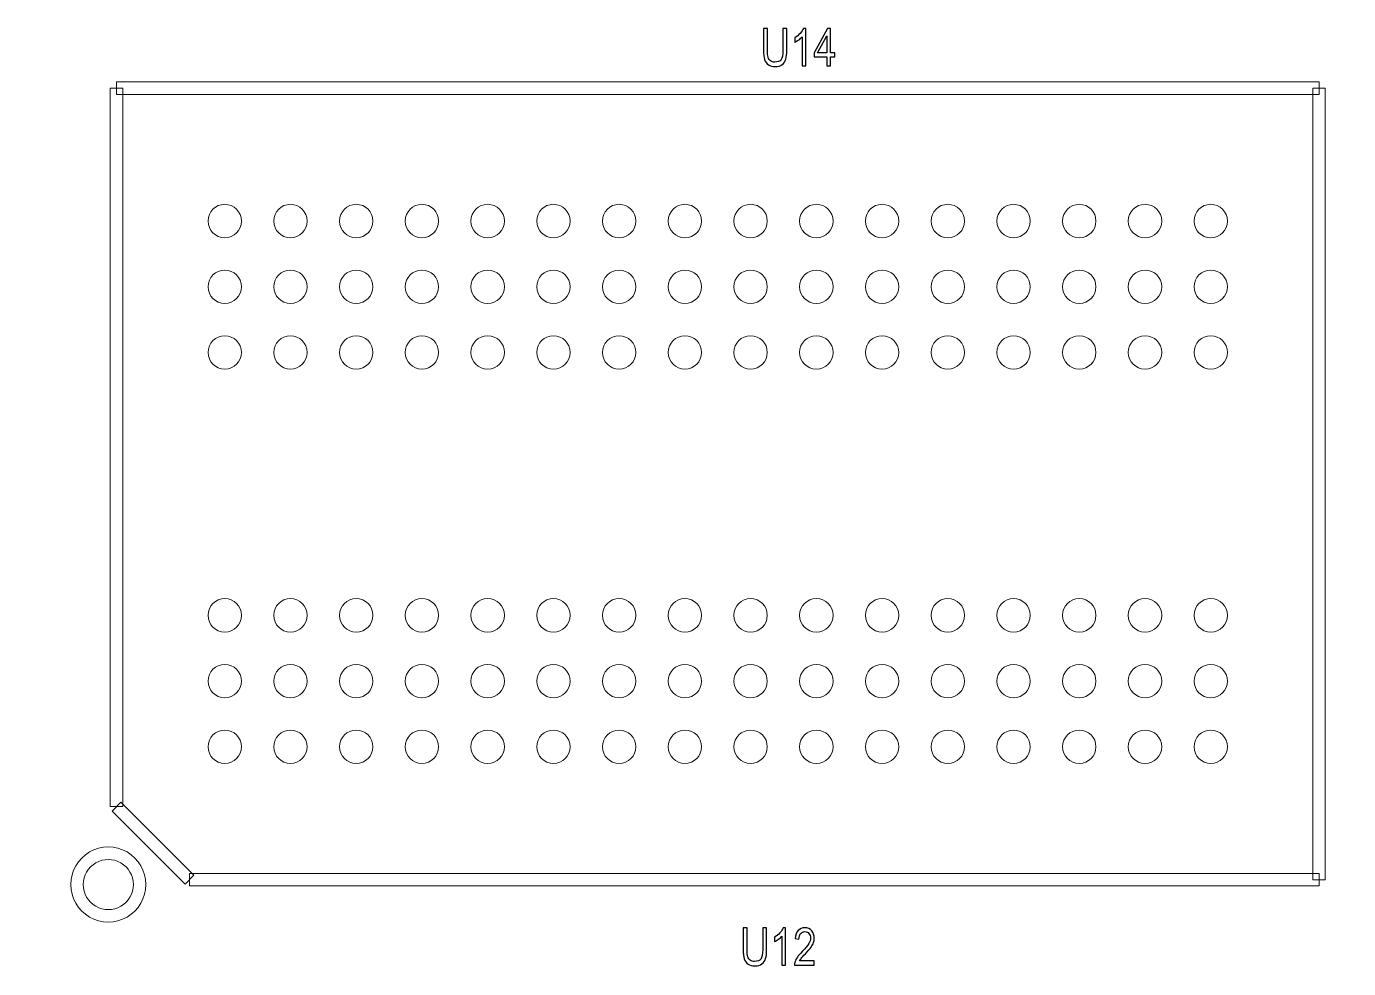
# Model space of a CAD drawing. Header units: millimetres. Extents: x -32 to 79, y -57 to 20.
# Drawn here: x 20.12 to 36.21, y -38.57 to -27.1 of the extents above; entities that cross this region are included whole.
import ezdxf

# ---------------------------------------------------------------- set-up
doc = ezdxf.new("R2010")
doc.units = ezdxf.units.MM
doc.header["$MEASUREMENT"] = 0
for name, color, linetype in [('BG_OUTLINE', 7, 'Continuous'), ('PG_SILKSCREEN_TOP', 7, 'Continuous'), ('PIN_TOP', 7, 'Continuous'), ('RD_SILKSCREEN_TOP', 7, 'Continuous')]:
    doc.layers.add(name, color=color, linetype=linetype)

msp = doc.modelspace()

# ---------------------------------------------------------------- linework, layer by layer
at = {"layer": 'BG_OUTLINE', "lineweight": 9}
msp.add_open_spline([(-31.5602, -57.3483), (-31.5602, -57.3483), (-31.5602, 2.6515), (-31.5602, 2.6515), (-31.5602, 2.6515), (-31.5602, 2.6515), (48.4395, 2.6515), (48.4395, 2.6515), (48.4395, 2.6515), (48.4395, 2.6515), (48.4395, -57.3483), (48.4395, -57.3483), (48.4395, -57.3483), (48.4395, -57.3483), (-31.5602, -57.3483), (-31.5602, -57.3483)], degree=3, knots=[0, 0, 0, 0, 0.25, 0.25, 0.25, 0.25, 0.5, 0.5, 0.5, 0.5, 0.75, 0.75, 0.75, 0.75, 1, 1, 1, 1], dxfattribs=at)
at = {"layer": 'PG_SILKSCREEN_TOP', "lineweight": 9}
for points, knots in [([(21.2161, -27.9255), (21.2161, -27.9255), (21.2161, -27.7731), (21.2161, -27.7731), (21.2161, -27.7731), (21.2161, -27.7731), (35.851, -27.7731), (35.851, -27.7731), (35.851, -27.7731), (35.851, -27.7731), (35.851, -27.9255), (35.851, -27.9255), (35.851, -27.9255), (35.851, -27.9255), (21.2161, -27.9255), (21.2161, -27.9255)], [0, 0, 0, 0, 0.25, 0.25, 0.25, 0.25, 0.5, 0.5, 0.5, 0.5, 0.75, 0.75, 0.75, 0.75, 1, 1, 1, 1]), ([(21.2923, -36.5955), (21.2923, -36.5955), (21.1399, -36.5955), (21.1399, -36.5955), (21.1399, -36.5955), (21.1399, -36.5955), (21.1399, -27.8493), (21.1399, -27.8493), (21.1399, -27.8493), (21.1399, -27.8493), (21.2923, -27.8493), (21.2923, -27.8493), (21.2923, -27.8493), (21.2923, -27.8493), (21.2923, -36.5955), (21.2923, -36.5955)], [0, 0, 0, 0, 0.25, 0.25, 0.25, 0.25, 0.5, 0.5, 0.5, 0.5, 0.75, 0.75, 0.75, 0.75, 1, 1, 1, 1]), ([(35.7748, -27.8493), (35.7748, -27.8493), (35.9272, -27.8493), (35.9272, -27.8493), (35.9272, -27.8493), (35.9272, -27.8493), (35.9272, -37.4845), (35.9272, -37.4845), (35.9272, -37.4845), (35.9272, -37.4845), (35.7748, -37.4845), (35.7748, -37.4845), (35.7748, -37.4845), (35.7748, -37.4845), (35.7748, -27.8493), (35.7748, -27.8493)], [0, 0, 0, 0, 0.25, 0.25, 0.25, 0.25, 0.5, 0.5, 0.5, 0.5, 0.75, 0.75, 0.75, 0.75, 1, 1, 1, 1]), ([(22.1589, -37.4306), (22.1589, -37.4306), (22.0512, -37.5384), (22.0512, -37.5384), (22.0512, -37.5384), (22.0512, -37.5384), (21.1622, -36.6494), (21.1622, -36.6494), (21.1622, -36.6494), (21.1622, -36.6494), (21.2699, -36.5416), (21.2699, -36.5416), (21.2699, -36.5416), (21.2699, -36.5416), (22.1589, -37.4306), (22.1589, -37.4306)], [0, 0, 0, 0, 0.25, 0.25, 0.25, 0.25, 0.5, 0.5, 0.5, 0.5, 0.75, 0.75, 0.75, 0.75, 1, 1, 1, 1]), ([(20.6595, -37.5437), (20.6595, -37.3803), (20.7467, -37.2294), (20.8881, -37.1477), (20.8881, -37.1477), (21.0296, -37.0661), (21.2039, -37.0661), (21.3453, -37.1477), (21.3453, -37.1477), (21.4868, -37.2294), (21.5739, -37.3803), (21.5739, -37.5437)], [0, 0, 0, 0, 0.3333333, 0.3333333, 0.3333333, 0.3333333, 0.6666667, 0.6666667, 0.6666667, 0.6666667, 1, 1, 1, 1]), ([(21.4215, -37.5437), (21.4215, -37.4348), (21.3635, -37.3342), (21.2691, -37.2797), (21.2691, -37.2797), (21.1748, -37.2253), (21.0587, -37.2253), (20.9643, -37.2797), (20.9643, -37.2797), (20.87, -37.3342), (20.8119, -37.4348), (20.8119, -37.5437)], [0, 0, 0, 0, 0.3333333, 0.3333333, 0.3333333, 0.3333333, 0.6666667, 0.6666667, 0.6666667, 0.6666667, 1, 1, 1, 1]), ([(35.851, -37.4083), (35.851, -37.4083), (35.851, -37.5607), (35.851, -37.5607), (35.851, -37.5607), (35.851, -37.5607), (22.1051, -37.5607), (22.1051, -37.5607), (22.1051, -37.5607), (22.1051, -37.5607), (22.1051, -37.4083), (22.1051, -37.4083), (22.1051, -37.4083), (22.1051, -37.4083), (35.851, -37.4083), (35.851, -37.4083)], [0, 0, 0, 0, 0.25, 0.25, 0.25, 0.25, 0.5, 0.5, 0.5, 0.5, 0.75, 0.75, 0.75, 0.75, 1, 1, 1, 1]), ([(21.5739, -37.5437), (21.5739, -37.707), (21.4868, -37.858), (21.3453, -37.9396), (21.3453, -37.9396), (21.2039, -38.0213), (21.0296, -38.0213), (20.8881, -37.9396), (20.8881, -37.9396), (20.7467, -37.858), (20.6595, -37.707), (20.6595, -37.5437)], [0, 0, 0, 0, 0.3333333, 0.3333333, 0.3333333, 0.3333333, 0.6666667, 0.6666667, 0.6666667, 0.6666667, 1, 1, 1, 1]), ([(20.8119, -37.5437), (20.8119, -37.6526), (20.87, -37.7532), (20.9643, -37.8077), (20.9643, -37.8077), (21.0587, -37.8621), (21.1748, -37.8621), (21.2691, -37.8077), (21.2691, -37.8077), (21.3635, -37.7532), (21.4215, -37.6526), (21.4215, -37.5437)], [0, 0, 0, 0, 0.3333333, 0.3333333, 0.3333333, 0.3333333, 0.6666667, 0.6666667, 0.6666667, 0.6666667, 1, 1, 1, 1])]:
    msp.add_open_spline(points, degree=3, knots=knots, dxfattribs=at)
at = {"layer": 'PIN_TOP', "lineweight": 9}
for points in [[(22.7368, -29.467), (22.7368, -29.3548), (22.6458, -29.2638), (22.5336, -29.2638), (22.5336, -29.2638), (22.4213, -29.2638), (22.3304, -29.3548), (22.3304, -29.467), (22.3304, -29.467), (22.3304, -29.5792), (22.4213, -29.6702), (22.5336, -29.6702), (22.5336, -29.6702), (22.6458, -29.6702), (22.7368, -29.5792), (22.7368, -29.467)], [(23.5369, -29.467), (23.5369, -29.3548), (23.4459, -29.2638), (23.3337, -29.2638), (23.3337, -29.2638), (23.2214, -29.2638), (23.1305, -29.3548), (23.1305, -29.467), (23.1305, -29.467), (23.1305, -29.5792), (23.2214, -29.6702), (23.3337, -29.6702), (23.3337, -29.6702), (23.4459, -29.6702), (23.5369, -29.5792), (23.5369, -29.467)], [(24.3367, -29.467), (24.3367, -29.3548), (24.2457, -29.2638), (24.1335, -29.2638), (24.1335, -29.2638), (24.0213, -29.2638), (23.9303, -29.3548), (23.9303, -29.467), (23.9303, -29.467), (23.9303, -29.5792), (24.0213, -29.6702), (24.1335, -29.6702), (24.1335, -29.6702), (24.2457, -29.6702), (24.3367, -29.5792), (24.3367, -29.467)], [(25.1368, -29.467), (25.1368, -29.3548), (25.0458, -29.2638), (24.9336, -29.2638), (24.9336, -29.2638), (24.8214, -29.2638), (24.7304, -29.3548), (24.7304, -29.467), (24.7304, -29.467), (24.7304, -29.5792), (24.8214, -29.6702), (24.9336, -29.6702), (24.9336, -29.6702), (25.0458, -29.6702), (25.1368, -29.5792), (25.1368, -29.467)], [(25.9367, -29.467), (25.9367, -29.3548), (25.8457, -29.2638), (25.7335, -29.2638), (25.7335, -29.2638), (25.6212, -29.2638), (25.5303, -29.3548), (25.5303, -29.467), (25.5303, -29.467), (25.5303, -29.5792), (25.6212, -29.6702), (25.7335, -29.6702), (25.7335, -29.6702), (25.8457, -29.6702), (25.9367, -29.5792), (25.9367, -29.467)], [(26.7368, -29.467), (26.7368, -29.3548), (26.6458, -29.2638), (26.5336, -29.2638), (26.5336, -29.2638), (26.4213, -29.2638), (26.3304, -29.3548), (26.3304, -29.467), (26.3304, -29.467), (26.3304, -29.5792), (26.4213, -29.6702), (26.5336, -29.6702), (26.5336, -29.6702), (26.6458, -29.6702), (26.7368, -29.5792), (26.7368, -29.467)], [(27.5369, -29.467), (27.5369, -29.3548), (27.4459, -29.2638), (27.3337, -29.2638), (27.3337, -29.2638), (27.2214, -29.2638), (27.1305, -29.3548), (27.1305, -29.467), (27.1305, -29.467), (27.1305, -29.5792), (27.2214, -29.6702), (27.3337, -29.6702), (27.3337, -29.6702), (27.4459, -29.6702), (27.5369, -29.5792), (27.5369, -29.467)], [(28.3367, -29.467), (28.3367, -29.3548), (28.2457, -29.2638), (28.1335, -29.2638), (28.1335, -29.2638), (28.0213, -29.2638), (27.9303, -29.3548), (27.9303, -29.467), (27.9303, -29.467), (27.9303, -29.5792), (28.0213, -29.6702), (28.1335, -29.6702), (28.1335, -29.6702), (28.2457, -29.6702), (28.3367, -29.5792), (28.3367, -29.467)], [(29.1368, -29.467), (29.1368, -29.3548), (29.0458, -29.2638), (28.9336, -29.2638), (28.9336, -29.2638), (28.8214, -29.2638), (28.7304, -29.3548), (28.7304, -29.467), (28.7304, -29.467), (28.7304, -29.5792), (28.8214, -29.6702), (28.9336, -29.6702), (28.9336, -29.6702), (29.0458, -29.6702), (29.1368, -29.5792), (29.1368, -29.467)], [(29.9366, -29.467), (29.9366, -29.3548), (29.8457, -29.2638), (29.7334, -29.2638), (29.7334, -29.2638), (29.6212, -29.2638), (29.5302, -29.3548), (29.5302, -29.467), (29.5302, -29.467), (29.5302, -29.5792), (29.6212, -29.6702), (29.7334, -29.6702), (29.7334, -29.6702), (29.8457, -29.6702), (29.9366, -29.5792), (29.9366, -29.467)], [(30.7367, -29.467), (30.7367, -29.3548), (30.6458, -29.2638), (30.5335, -29.2638), (30.5335, -29.2638), (30.4213, -29.2638), (30.3303, -29.3548), (30.3303, -29.467), (30.3303, -29.467), (30.3303, -29.5792), (30.4213, -29.6702), (30.5335, -29.6702), (30.5335, -29.6702), (30.6458, -29.6702), (30.7367, -29.5792), (30.7367, -29.467)], [(31.5368, -29.467), (31.5368, -29.3548), (31.4459, -29.2638), (31.3336, -29.2638), (31.3336, -29.2638), (31.2214, -29.2638), (31.1304, -29.3548), (31.1304, -29.467), (31.1304, -29.467), (31.1304, -29.5792), (31.2214, -29.6702), (31.3336, -29.6702), (31.3336, -29.6702), (31.4459, -29.6702), (31.5368, -29.5792), (31.5368, -29.467)], [(32.3367, -29.467), (32.3367, -29.3548), (32.2457, -29.2638), (32.1335, -29.2638), (32.1335, -29.2638), (32.0213, -29.2638), (31.9303, -29.3548), (31.9303, -29.467), (31.9303, -29.467), (31.9303, -29.5792), (32.0213, -29.6702), (32.1335, -29.6702), (32.1335, -29.6702), (32.2457, -29.6702), (32.3367, -29.5792), (32.3367, -29.467)], [(33.1368, -29.467), (33.1368, -29.3548), (33.0458, -29.2638), (32.9336, -29.2638), (32.9336, -29.2638), (32.8214, -29.2638), (32.7304, -29.3548), (32.7304, -29.467), (32.7304, -29.467), (32.7304, -29.5792), (32.8214, -29.6702), (32.9336, -29.6702), (32.9336, -29.6702), (33.0458, -29.6702), (33.1368, -29.5792), (33.1368, -29.467)], [(33.9366, -29.467), (33.9366, -29.3548), (33.8457, -29.2638), (33.7334, -29.2638), (33.7334, -29.2638), (33.6212, -29.2638), (33.5302, -29.3548), (33.5302, -29.467), (33.5302, -29.467), (33.5302, -29.5792), (33.6212, -29.6702), (33.7334, -29.6702), (33.7334, -29.6702), (33.8457, -29.6702), (33.9366, -29.5792), (33.9366, -29.467)], [(34.7367, -29.467), (34.7367, -29.3548), (34.6458, -29.2638), (34.5335, -29.2638), (34.5335, -29.2638), (34.4213, -29.2638), (34.3303, -29.3548), (34.3303, -29.467), (34.3303, -29.467), (34.3303, -29.5792), (34.4213, -29.6702), (34.5335, -29.6702), (34.5335, -29.6702), (34.6458, -29.6702), (34.7367, -29.5792), (34.7367, -29.467)], [(22.7368, -30.2668), (22.7368, -30.1546), (22.6458, -30.0636), (22.5336, -30.0636), (22.5336, -30.0636), (22.4213, -30.0636), (22.3304, -30.1546), (22.3304, -30.2668), (22.3304, -30.2668), (22.3304, -30.3791), (22.4213, -30.47), (22.5336, -30.47), (22.5336, -30.47), (22.6458, -30.47), (22.7368, -30.3791), (22.7368, -30.2668)], [(23.5369, -30.2668), (23.5369, -30.1546), (23.4459, -30.0636), (23.3337, -30.0636), (23.3337, -30.0636), (23.2214, -30.0636), (23.1305, -30.1546), (23.1305, -30.2668), (23.1305, -30.2668), (23.1305, -30.3791), (23.2214, -30.47), (23.3337, -30.47), (23.3337, -30.47), (23.4459, -30.47), (23.5369, -30.3791), (23.5369, -30.2668)], [(24.3367, -30.2668), (24.3367, -30.1546), (24.2457, -30.0636), (24.1335, -30.0636), (24.1335, -30.0636), (24.0213, -30.0636), (23.9303, -30.1546), (23.9303, -30.2668), (23.9303, -30.2668), (23.9303, -30.3791), (24.0213, -30.47), (24.1335, -30.47), (24.1335, -30.47), (24.2457, -30.47), (24.3367, -30.3791), (24.3367, -30.2668)], [(25.1368, -30.2668), (25.1368, -30.1546), (25.0458, -30.0636), (24.9336, -30.0636), (24.9336, -30.0636), (24.8214, -30.0636), (24.7304, -30.1546), (24.7304, -30.2668), (24.7304, -30.2668), (24.7304, -30.3791), (24.8214, -30.47), (24.9336, -30.47), (24.9336, -30.47), (25.0458, -30.47), (25.1368, -30.3791), (25.1368, -30.2668)], [(25.9367, -30.2668), (25.9367, -30.1546), (25.8457, -30.0636), (25.7335, -30.0636), (25.7335, -30.0636), (25.6212, -30.0636), (25.5303, -30.1546), (25.5303, -30.2668), (25.5303, -30.2668), (25.5303, -30.3791), (25.6212, -30.47), (25.7335, -30.47), (25.7335, -30.47), (25.8457, -30.47), (25.9367, -30.3791), (25.9367, -30.2668)], [(26.7368, -30.2668), (26.7368, -30.1546), (26.6458, -30.0636), (26.5336, -30.0636), (26.5336, -30.0636), (26.4213, -30.0636), (26.3304, -30.1546), (26.3304, -30.2668), (26.3304, -30.2668), (26.3304, -30.3791), (26.4213, -30.47), (26.5336, -30.47), (26.5336, -30.47), (26.6458, -30.47), (26.7368, -30.3791), (26.7368, -30.2668)], [(27.5369, -30.2668), (27.5369, -30.1546), (27.4459, -30.0636), (27.3337, -30.0636), (27.3337, -30.0636), (27.2214, -30.0636), (27.1305, -30.1546), (27.1305, -30.2668), (27.1305, -30.2668), (27.1305, -30.3791), (27.2214, -30.47), (27.3337, -30.47), (27.3337, -30.47), (27.4459, -30.47), (27.5369, -30.3791), (27.5369, -30.2668)], [(28.3367, -30.2668), (28.3367, -30.1546), (28.2457, -30.0636), (28.1335, -30.0636), (28.1335, -30.0636), (28.0213, -30.0636), (27.9303, -30.1546), (27.9303, -30.2668), (27.9303, -30.2668), (27.9303, -30.3791), (28.0213, -30.47), (28.1335, -30.47), (28.1335, -30.47), (28.2457, -30.47), (28.3367, -30.3791), (28.3367, -30.2668)], [(29.1368, -30.2668), (29.1368, -30.1546), (29.0458, -30.0636), (28.9336, -30.0636), (28.9336, -30.0636), (28.8214, -30.0636), (28.7304, -30.1546), (28.7304, -30.2668), (28.7304, -30.2668), (28.7304, -30.3791), (28.8214, -30.47), (28.9336, -30.47), (28.9336, -30.47), (29.0458, -30.47), (29.1368, -30.3791), (29.1368, -30.2668)], [(29.9366, -30.2668), (29.9366, -30.1546), (29.8457, -30.0636), (29.7334, -30.0636), (29.7334, -30.0636), (29.6212, -30.0636), (29.5302, -30.1546), (29.5302, -30.2668), (29.5302, -30.2668), (29.5302, -30.3791), (29.6212, -30.47), (29.7334, -30.47), (29.7334, -30.47), (29.8457, -30.47), (29.9366, -30.3791), (29.9366, -30.2668)], [(30.7367, -30.2668), (30.7367, -30.1546), (30.6458, -30.0636), (30.5335, -30.0636), (30.5335, -30.0636), (30.4213, -30.0636), (30.3303, -30.1546), (30.3303, -30.2668), (30.3303, -30.2668), (30.3303, -30.3791), (30.4213, -30.47), (30.5335, -30.47), (30.5335, -30.47), (30.6458, -30.47), (30.7367, -30.3791), (30.7367, -30.2668)], [(31.5368, -30.2668), (31.5368, -30.1546), (31.4459, -30.0636), (31.3336, -30.0636), (31.3336, -30.0636), (31.2214, -30.0636), (31.1304, -30.1546), (31.1304, -30.2668), (31.1304, -30.2668), (31.1304, -30.3791), (31.2214, -30.47), (31.3336, -30.47), (31.3336, -30.47), (31.4459, -30.47), (31.5368, -30.3791), (31.5368, -30.2668)], [(32.3367, -30.2668), (32.3367, -30.1546), (32.2457, -30.0636), (32.1335, -30.0636), (32.1335, -30.0636), (32.0213, -30.0636), (31.9303, -30.1546), (31.9303, -30.2668), (31.9303, -30.2668), (31.9303, -30.3791), (32.0213, -30.47), (32.1335, -30.47), (32.1335, -30.47), (32.2457, -30.47), (32.3367, -30.3791), (32.3367, -30.2668)], [(33.1368, -30.2668), (33.1368, -30.1546), (33.0458, -30.0636), (32.9336, -30.0636), (32.9336, -30.0636), (32.8214, -30.0636), (32.7304, -30.1546), (32.7304, -30.2668), (32.7304, -30.2668), (32.7304, -30.3791), (32.8214, -30.47), (32.9336, -30.47), (32.9336, -30.47), (33.0458, -30.47), (33.1368, -30.3791), (33.1368, -30.2668)], [(33.9366, -30.2668), (33.9366, -30.1546), (33.8457, -30.0636), (33.7334, -30.0636), (33.7334, -30.0636), (33.6212, -30.0636), (33.5302, -30.1546), (33.5302, -30.2668), (33.5302, -30.2668), (33.5302, -30.3791), (33.6212, -30.47), (33.7334, -30.47), (33.7334, -30.47), (33.8457, -30.47), (33.9366, -30.3791), (33.9366, -30.2668)], [(34.7367, -30.2668), (34.7367, -30.1546), (34.6458, -30.0636), (34.5335, -30.0636), (34.5335, -30.0636), (34.4213, -30.0636), (34.3303, -30.1546), (34.3303, -30.2668), (34.3303, -30.2668), (34.3303, -30.3791), (34.4213, -30.47), (34.5335, -30.47), (34.5335, -30.47), (34.6458, -30.47), (34.7367, -30.3791), (34.7367, -30.2668)], [(22.7368, -31.0669), (22.7368, -30.9547), (22.6458, -30.8637), (22.5336, -30.8637), (22.5336, -30.8637), (22.4213, -30.8637), (22.3304, -30.9547), (22.3304, -31.0669), (22.3304, -31.0669), (22.3304, -31.1792), (22.4213, -31.2701), (22.5336, -31.2701), (22.5336, -31.2701), (22.6458, -31.2701), (22.7368, -31.1792), (22.7368, -31.0669)], [(23.5369, -31.0669), (23.5369, -30.9547), (23.4459, -30.8637), (23.3337, -30.8637), (23.3337, -30.8637), (23.2214, -30.8637), (23.1305, -30.9547), (23.1305, -31.0669), (23.1305, -31.0669), (23.1305, -31.1792), (23.2214, -31.2701), (23.3337, -31.2701), (23.3337, -31.2701), (23.4459, -31.2701), (23.5369, -31.1792), (23.5369, -31.0669)], [(24.3367, -31.0669), (24.3367, -30.9547), (24.2457, -30.8637), (24.1335, -30.8637), (24.1335, -30.8637), (24.0213, -30.8637), (23.9303, -30.9547), (23.9303, -31.0669), (23.9303, -31.0669), (23.9303, -31.1792), (24.0213, -31.2701), (24.1335, -31.2701), (24.1335, -31.2701), (24.2457, -31.2701), (24.3367, -31.1792), (24.3367, -31.0669)], [(25.1368, -31.0669), (25.1368, -30.9547), (25.0458, -30.8637), (24.9336, -30.8637), (24.9336, -30.8637), (24.8214, -30.8637), (24.7304, -30.9547), (24.7304, -31.0669), (24.7304, -31.0669), (24.7304, -31.1792), (24.8214, -31.2701), (24.9336, -31.2701), (24.9336, -31.2701), (25.0458, -31.2701), (25.1368, -31.1792), (25.1368, -31.0669)], [(25.9367, -31.0669), (25.9367, -30.9547), (25.8457, -30.8637), (25.7335, -30.8637), (25.7335, -30.8637), (25.6212, -30.8637), (25.5303, -30.9547), (25.5303, -31.0669), (25.5303, -31.0669), (25.5303, -31.1792), (25.6212, -31.2701), (25.7335, -31.2701), (25.7335, -31.2701), (25.8457, -31.2701), (25.9367, -31.1792), (25.9367, -31.0669)], [(26.7368, -31.0669), (26.7368, -30.9547), (26.6458, -30.8637), (26.5336, -30.8637), (26.5336, -30.8637), (26.4213, -30.8637), (26.3304, -30.9547), (26.3304, -31.0669), (26.3304, -31.0669), (26.3304, -31.1792), (26.4213, -31.2701), (26.5336, -31.2701), (26.5336, -31.2701), (26.6458, -31.2701), (26.7368, -31.1792), (26.7368, -31.0669)], [(27.5369, -31.0669), (27.5369, -30.9547), (27.4459, -30.8637), (27.3337, -30.8637), (27.3337, -30.8637), (27.2214, -30.8637), (27.1305, -30.9547), (27.1305, -31.0669), (27.1305, -31.0669), (27.1305, -31.1792), (27.2214, -31.2701), (27.3337, -31.2701), (27.3337, -31.2701), (27.4459, -31.2701), (27.5369, -31.1792), (27.5369, -31.0669)], [(28.3367, -31.0669), (28.3367, -30.9547), (28.2457, -30.8637), (28.1335, -30.8637), (28.1335, -30.8637), (28.0213, -30.8637), (27.9303, -30.9547), (27.9303, -31.0669), (27.9303, -31.0669), (27.9303, -31.1792), (28.0213, -31.2701), (28.1335, -31.2701), (28.1335, -31.2701), (28.2457, -31.2701), (28.3367, -31.1792), (28.3367, -31.0669)], [(29.1368, -31.0669), (29.1368, -30.9547), (29.0458, -30.8637), (28.9336, -30.8637), (28.9336, -30.8637), (28.8214, -30.8637), (28.7304, -30.9547), (28.7304, -31.0669), (28.7304, -31.0669), (28.7304, -31.1792), (28.8214, -31.2701), (28.9336, -31.2701), (28.9336, -31.2701), (29.0458, -31.2701), (29.1368, -31.1792), (29.1368, -31.0669)], [(29.9366, -31.0669), (29.9366, -30.9547), (29.8457, -30.8637), (29.7334, -30.8637), (29.7334, -30.8637), (29.6212, -30.8637), (29.5302, -30.9547), (29.5302, -31.0669), (29.5302, -31.0669), (29.5302, -31.1792), (29.6212, -31.2701), (29.7334, -31.2701), (29.7334, -31.2701), (29.8457, -31.2701), (29.9366, -31.1792), (29.9366, -31.0669)], [(30.7367, -31.0669), (30.7367, -30.9547), (30.6458, -30.8637), (30.5335, -30.8637), (30.5335, -30.8637), (30.4213, -30.8637), (30.3303, -30.9547), (30.3303, -31.0669), (30.3303, -31.0669), (30.3303, -31.1792), (30.4213, -31.2701), (30.5335, -31.2701), (30.5335, -31.2701), (30.6458, -31.2701), (30.7367, -31.1792), (30.7367, -31.0669)], [(31.5368, -31.0669), (31.5368, -30.9547), (31.4459, -30.8637), (31.3336, -30.8637), (31.3336, -30.8637), (31.2214, -30.8637), (31.1304, -30.9547), (31.1304, -31.0669), (31.1304, -31.0669), (31.1304, -31.1792), (31.2214, -31.2701), (31.3336, -31.2701), (31.3336, -31.2701), (31.4459, -31.2701), (31.5368, -31.1792), (31.5368, -31.0669)], [(32.3367, -31.0669), (32.3367, -30.9547), (32.2457, -30.8637), (32.1335, -30.8637), (32.1335, -30.8637), (32.0213, -30.8637), (31.9303, -30.9547), (31.9303, -31.0669), (31.9303, -31.0669), (31.9303, -31.1792), (32.0213, -31.2701), (32.1335, -31.2701), (32.1335, -31.2701), (32.2457, -31.2701), (32.3367, -31.1792), (32.3367, -31.0669)], [(33.1368, -31.0669), (33.1368, -30.9547), (33.0458, -30.8637), (32.9336, -30.8637), (32.9336, -30.8637), (32.8214, -30.8637), (32.7304, -30.9547), (32.7304, -31.0669), (32.7304, -31.0669), (32.7304, -31.1792), (32.8214, -31.2701), (32.9336, -31.2701), (32.9336, -31.2701), (33.0458, -31.2701), (33.1368, -31.1792), (33.1368, -31.0669)], [(33.9366, -31.0669), (33.9366, -30.9547), (33.8457, -30.8637), (33.7334, -30.8637), (33.7334, -30.8637), (33.6212, -30.8637), (33.5302, -30.9547), (33.5302, -31.0669), (33.5302, -31.0669), (33.5302, -31.1792), (33.6212, -31.2701), (33.7334, -31.2701), (33.7334, -31.2701), (33.8457, -31.2701), (33.9366, -31.1792), (33.9366, -31.0669)], [(34.7367, -31.0669), (34.7367, -30.9547), (34.6458, -30.8637), (34.5335, -30.8637), (34.5335, -30.8637), (34.4213, -30.8637), (34.3303, -30.9547), (34.3303, -31.0669), (34.3303, -31.0669), (34.3303, -31.1792), (34.4213, -31.2701), (34.5335, -31.2701), (34.5335, -31.2701), (34.6458, -31.2701), (34.7367, -31.1792), (34.7367, -31.0669)], [(22.7368, -34.2668), (22.7368, -34.1546), (22.6458, -34.0636), (22.5336, -34.0636), (22.5336, -34.0636), (22.4213, -34.0636), (22.3304, -34.1546), (22.3304, -34.2668), (22.3304, -34.2668), (22.3304, -34.3791), (22.4213, -34.47), (22.5336, -34.47), (22.5336, -34.47), (22.6458, -34.47), (22.7368, -34.3791), (22.7368, -34.2668)], [(23.5369, -34.2668), (23.5369, -34.1546), (23.4459, -34.0636), (23.3337, -34.0636), (23.3337, -34.0636), (23.2214, -34.0636), (23.1305, -34.1546), (23.1305, -34.2668), (23.1305, -34.2668), (23.1305, -34.3791), (23.2214, -34.47), (23.3337, -34.47), (23.3337, -34.47), (23.4459, -34.47), (23.5369, -34.3791), (23.5369, -34.2668)], [(24.3367, -34.2668), (24.3367, -34.1546), (24.2457, -34.0636), (24.1335, -34.0636), (24.1335, -34.0636), (24.0213, -34.0636), (23.9303, -34.1546), (23.9303, -34.2668), (23.9303, -34.2668), (23.9303, -34.3791), (24.0213, -34.47), (24.1335, -34.47), (24.1335, -34.47), (24.2457, -34.47), (24.3367, -34.3791), (24.3367, -34.2668)], [(25.1368, -34.2668), (25.1368, -34.1546), (25.0458, -34.0636), (24.9336, -34.0636), (24.9336, -34.0636), (24.8214, -34.0636), (24.7304, -34.1546), (24.7304, -34.2668), (24.7304, -34.2668), (24.7304, -34.3791), (24.8214, -34.47), (24.9336, -34.47), (24.9336, -34.47), (25.0458, -34.47), (25.1368, -34.3791), (25.1368, -34.2668)], [(25.9367, -34.2668), (25.9367, -34.1546), (25.8457, -34.0636), (25.7335, -34.0636), (25.7335, -34.0636), (25.6212, -34.0636), (25.5303, -34.1546), (25.5303, -34.2668), (25.5303, -34.2668), (25.5303, -34.3791), (25.6212, -34.47), (25.7335, -34.47), (25.7335, -34.47), (25.8457, -34.47), (25.9367, -34.3791), (25.9367, -34.2668)], [(26.7368, -34.2668), (26.7368, -34.1546), (26.6458, -34.0636), (26.5336, -34.0636), (26.5336, -34.0636), (26.4213, -34.0636), (26.3304, -34.1546), (26.3304, -34.2668), (26.3304, -34.2668), (26.3304, -34.3791), (26.4213, -34.47), (26.5336, -34.47), (26.5336, -34.47), (26.6458, -34.47), (26.7368, -34.3791), (26.7368, -34.2668)], [(27.5369, -34.2668), (27.5369, -34.1546), (27.4459, -34.0636), (27.3337, -34.0636), (27.3337, -34.0636), (27.2214, -34.0636), (27.1305, -34.1546), (27.1305, -34.2668), (27.1305, -34.2668), (27.1305, -34.3791), (27.2214, -34.47), (27.3337, -34.47), (27.3337, -34.47), (27.4459, -34.47), (27.5369, -34.3791), (27.5369, -34.2668)], [(28.3367, -34.2668), (28.3367, -34.1546), (28.2457, -34.0636), (28.1335, -34.0636), (28.1335, -34.0636), (28.0213, -34.0636), (27.9303, -34.1546), (27.9303, -34.2668), (27.9303, -34.2668), (27.9303, -34.3791), (28.0213, -34.47), (28.1335, -34.47), (28.1335, -34.47), (28.2457, -34.47), (28.3367, -34.3791), (28.3367, -34.2668)], [(29.1368, -34.2668), (29.1368, -34.1546), (29.0458, -34.0636), (28.9336, -34.0636), (28.9336, -34.0636), (28.8214, -34.0636), (28.7304, -34.1546), (28.7304, -34.2668), (28.7304, -34.2668), (28.7304, -34.3791), (28.8214, -34.47), (28.9336, -34.47), (28.9336, -34.47), (29.0458, -34.47), (29.1368, -34.3791), (29.1368, -34.2668)], [(29.9366, -34.2668), (29.9366, -34.1546), (29.8457, -34.0636), (29.7334, -34.0636), (29.7334, -34.0636), (29.6212, -34.0636), (29.5302, -34.1546), (29.5302, -34.2668), (29.5302, -34.2668), (29.5302, -34.3791), (29.6212, -34.47), (29.7334, -34.47), (29.7334, -34.47), (29.8457, -34.47), (29.9366, -34.3791), (29.9366, -34.2668)], [(30.7367, -34.2668), (30.7367, -34.1546), (30.6458, -34.0636), (30.5335, -34.0636), (30.5335, -34.0636), (30.4213, -34.0636), (30.3303, -34.1546), (30.3303, -34.2668), (30.3303, -34.2668), (30.3303, -34.3791), (30.4213, -34.47), (30.5335, -34.47), (30.5335, -34.47), (30.6458, -34.47), (30.7367, -34.3791), (30.7367, -34.2668)], [(31.5368, -34.2668), (31.5368, -34.1546), (31.4459, -34.0636), (31.3336, -34.0636), (31.3336, -34.0636), (31.2214, -34.0636), (31.1304, -34.1546), (31.1304, -34.2668), (31.1304, -34.2668), (31.1304, -34.3791), (31.2214, -34.47), (31.3336, -34.47), (31.3336, -34.47), (31.4459, -34.47), (31.5368, -34.3791), (31.5368, -34.2668)], [(32.3367, -34.2668), (32.3367, -34.1546), (32.2457, -34.0636), (32.1335, -34.0636), (32.1335, -34.0636), (32.0213, -34.0636), (31.9303, -34.1546), (31.9303, -34.2668), (31.9303, -34.2668), (31.9303, -34.3791), (32.0213, -34.47), (32.1335, -34.47), (32.1335, -34.47), (32.2457, -34.47), (32.3367, -34.3791), (32.3367, -34.2668)], [(33.1368, -34.2668), (33.1368, -34.1546), (33.0458, -34.0636), (32.9336, -34.0636), (32.9336, -34.0636), (32.8214, -34.0636), (32.7304, -34.1546), (32.7304, -34.2668), (32.7304, -34.2668), (32.7304, -34.3791), (32.8214, -34.47), (32.9336, -34.47), (32.9336, -34.47), (33.0458, -34.47), (33.1368, -34.3791), (33.1368, -34.2668)], [(33.9366, -34.2668), (33.9366, -34.1546), (33.8457, -34.0636), (33.7334, -34.0636), (33.7334, -34.0636), (33.6212, -34.0636), (33.5302, -34.1546), (33.5302, -34.2668), (33.5302, -34.2668), (33.5302, -34.3791), (33.6212, -34.47), (33.7334, -34.47), (33.7334, -34.47), (33.8457, -34.47), (33.9366, -34.3791), (33.9366, -34.2668)], [(34.7367, -34.2668), (34.7367, -34.1546), (34.6458, -34.0636), (34.5335, -34.0636), (34.5335, -34.0636), (34.4213, -34.0636), (34.3303, -34.1546), (34.3303, -34.2668), (34.3303, -34.2668), (34.3303, -34.3791), (34.4213, -34.47), (34.5335, -34.47), (34.5335, -34.47), (34.6458, -34.47), (34.7367, -34.3791), (34.7367, -34.2668)], [(22.7368, -35.0669), (22.7368, -34.9547), (22.6458, -34.8637), (22.5336, -34.8637), (22.5336, -34.8637), (22.4213, -34.8637), (22.3304, -34.9547), (22.3304, -35.0669), (22.3304, -35.0669), (22.3304, -35.1792), (22.4213, -35.2701), (22.5336, -35.2701), (22.5336, -35.2701), (22.6458, -35.2701), (22.7368, -35.1792), (22.7368, -35.0669)], [(23.5369, -35.0669), (23.5369, -34.9547), (23.4459, -34.8637), (23.3337, -34.8637), (23.3337, -34.8637), (23.2214, -34.8637), (23.1305, -34.9547), (23.1305, -35.0669), (23.1305, -35.0669), (23.1305, -35.1792), (23.2214, -35.2701), (23.3337, -35.2701), (23.3337, -35.2701), (23.4459, -35.2701), (23.5369, -35.1792), (23.5369, -35.0669)], [(24.3367, -35.0669), (24.3367, -34.9547), (24.2457, -34.8637), (24.1335, -34.8637), (24.1335, -34.8637), (24.0213, -34.8637), (23.9303, -34.9547), (23.9303, -35.0669), (23.9303, -35.0669), (23.9303, -35.1792), (24.0213, -35.2701), (24.1335, -35.2701), (24.1335, -35.2701), (24.2457, -35.2701), (24.3367, -35.1792), (24.3367, -35.0669)], [(25.1368, -35.0669), (25.1368, -34.9547), (25.0458, -34.8637), (24.9336, -34.8637), (24.9336, -34.8637), (24.8214, -34.8637), (24.7304, -34.9547), (24.7304, -35.0669), (24.7304, -35.0669), (24.7304, -35.1792), (24.8214, -35.2701), (24.9336, -35.2701), (24.9336, -35.2701), (25.0458, -35.2701), (25.1368, -35.1792), (25.1368, -35.0669)], [(25.9367, -35.0669), (25.9367, -34.9547), (25.8457, -34.8637), (25.7335, -34.8637), (25.7335, -34.8637), (25.6212, -34.8637), (25.5303, -34.9547), (25.5303, -35.0669), (25.5303, -35.0669), (25.5303, -35.1792), (25.6212, -35.2701), (25.7335, -35.2701), (25.7335, -35.2701), (25.8457, -35.2701), (25.9367, -35.1792), (25.9367, -35.0669)], [(26.7368, -35.0669), (26.7368, -34.9547), (26.6458, -34.8637), (26.5336, -34.8637), (26.5336, -34.8637), (26.4213, -34.8637), (26.3304, -34.9547), (26.3304, -35.0669), (26.3304, -35.0669), (26.3304, -35.1792), (26.4213, -35.2701), (26.5336, -35.2701), (26.5336, -35.2701), (26.6458, -35.2701), (26.7368, -35.1792), (26.7368, -35.0669)], [(27.5369, -35.0669), (27.5369, -34.9547), (27.4459, -34.8637), (27.3337, -34.8637), (27.3337, -34.8637), (27.2214, -34.8637), (27.1305, -34.9547), (27.1305, -35.0669), (27.1305, -35.0669), (27.1305, -35.1792), (27.2214, -35.2701), (27.3337, -35.2701), (27.3337, -35.2701), (27.4459, -35.2701), (27.5369, -35.1792), (27.5369, -35.0669)], [(28.3367, -35.0669), (28.3367, -34.9547), (28.2457, -34.8637), (28.1335, -34.8637), (28.1335, -34.8637), (28.0213, -34.8637), (27.9303, -34.9547), (27.9303, -35.0669), (27.9303, -35.0669), (27.9303, -35.1792), (28.0213, -35.2701), (28.1335, -35.2701), (28.1335, -35.2701), (28.2457, -35.2701), (28.3367, -35.1792), (28.3367, -35.0669)], [(29.1368, -35.0669), (29.1368, -34.9547), (29.0458, -34.8637), (28.9336, -34.8637), (28.9336, -34.8637), (28.8214, -34.8637), (28.7304, -34.9547), (28.7304, -35.0669), (28.7304, -35.0669), (28.7304, -35.1792), (28.8214, -35.2701), (28.9336, -35.2701), (28.9336, -35.2701), (29.0458, -35.2701), (29.1368, -35.1792), (29.1368, -35.0669)], [(29.9366, -35.0669), (29.9366, -34.9547), (29.8457, -34.8637), (29.7334, -34.8637), (29.7334, -34.8637), (29.6212, -34.8637), (29.5302, -34.9547), (29.5302, -35.0669), (29.5302, -35.0669), (29.5302, -35.1792), (29.6212, -35.2701), (29.7334, -35.2701), (29.7334, -35.2701), (29.8457, -35.2701), (29.9366, -35.1792), (29.9366, -35.0669)], [(30.7367, -35.0669), (30.7367, -34.9547), (30.6458, -34.8637), (30.5335, -34.8637), (30.5335, -34.8637), (30.4213, -34.8637), (30.3303, -34.9547), (30.3303, -35.0669), (30.3303, -35.0669), (30.3303, -35.1792), (30.4213, -35.2701), (30.5335, -35.2701), (30.5335, -35.2701), (30.6458, -35.2701), (30.7367, -35.1792), (30.7367, -35.0669)], [(31.5368, -35.0669), (31.5368, -34.9547), (31.4459, -34.8637), (31.3336, -34.8637), (31.3336, -34.8637), (31.2214, -34.8637), (31.1304, -34.9547), (31.1304, -35.0669), (31.1304, -35.0669), (31.1304, -35.1792), (31.2214, -35.2701), (31.3336, -35.2701), (31.3336, -35.2701), (31.4459, -35.2701), (31.5368, -35.1792), (31.5368, -35.0669)], [(32.3367, -35.0669), (32.3367, -34.9547), (32.2457, -34.8637), (32.1335, -34.8637), (32.1335, -34.8637), (32.0213, -34.8637), (31.9303, -34.9547), (31.9303, -35.0669), (31.9303, -35.0669), (31.9303, -35.1792), (32.0213, -35.2701), (32.1335, -35.2701), (32.1335, -35.2701), (32.2457, -35.2701), (32.3367, -35.1792), (32.3367, -35.0669)], [(33.1368, -35.0669), (33.1368, -34.9547), (33.0458, -34.8637), (32.9336, -34.8637), (32.9336, -34.8637), (32.8214, -34.8637), (32.7304, -34.9547), (32.7304, -35.0669), (32.7304, -35.0669), (32.7304, -35.1792), (32.8214, -35.2701), (32.9336, -35.2701), (32.9336, -35.2701), (33.0458, -35.2701), (33.1368, -35.1792), (33.1368, -35.0669)], [(33.9366, -35.0669), (33.9366, -34.9547), (33.8457, -34.8637), (33.7334, -34.8637), (33.7334, -34.8637), (33.6212, -34.8637), (33.5302, -34.9547), (33.5302, -35.0669), (33.5302, -35.0669), (33.5302, -35.1792), (33.6212, -35.2701), (33.7334, -35.2701), (33.7334, -35.2701), (33.8457, -35.2701), (33.9366, -35.1792), (33.9366, -35.0669)], [(34.7367, -35.0669), (34.7367, -34.9547), (34.6458, -34.8637), (34.5335, -34.8637), (34.5335, -34.8637), (34.4213, -34.8637), (34.3303, -34.9547), (34.3303, -35.0669), (34.3303, -35.0669), (34.3303, -35.1792), (34.4213, -35.2701), (34.5335, -35.2701), (34.5335, -35.2701), (34.6458, -35.2701), (34.7367, -35.1792), (34.7367, -35.0669)], [(22.7368, -35.8668), (22.7368, -35.7546), (22.6458, -35.6636), (22.5336, -35.6636), (22.5336, -35.6636), (22.4213, -35.6636), (22.3304, -35.7546), (22.3304, -35.8668), (22.3304, -35.8668), (22.3304, -35.979), (22.4213, -36.07), (22.5336, -36.07), (22.5336, -36.07), (22.6458, -36.07), (22.7368, -35.979), (22.7368, -35.8668)], [(23.5369, -35.8668), (23.5369, -35.7546), (23.4459, -35.6636), (23.3337, -35.6636), (23.3337, -35.6636), (23.2214, -35.6636), (23.1305, -35.7546), (23.1305, -35.8668), (23.1305, -35.8668), (23.1305, -35.979), (23.2214, -36.07), (23.3337, -36.07), (23.3337, -36.07), (23.4459, -36.07), (23.5369, -35.979), (23.5369, -35.8668)], [(24.3367, -35.8668), (24.3367, -35.7546), (24.2457, -35.6636), (24.1335, -35.6636), (24.1335, -35.6636), (24.0213, -35.6636), (23.9303, -35.7546), (23.9303, -35.8668), (23.9303, -35.8668), (23.9303, -35.979), (24.0213, -36.07), (24.1335, -36.07), (24.1335, -36.07), (24.2457, -36.07), (24.3367, -35.979), (24.3367, -35.8668)], [(25.1368, -35.8668), (25.1368, -35.7546), (25.0458, -35.6636), (24.9336, -35.6636), (24.9336, -35.6636), (24.8214, -35.6636), (24.7304, -35.7546), (24.7304, -35.8668), (24.7304, -35.8668), (24.7304, -35.979), (24.8214, -36.07), (24.9336, -36.07), (24.9336, -36.07), (25.0458, -36.07), (25.1368, -35.979), (25.1368, -35.8668)], [(25.9367, -35.8668), (25.9367, -35.7546), (25.8457, -35.6636), (25.7335, -35.6636), (25.7335, -35.6636), (25.6212, -35.6636), (25.5303, -35.7546), (25.5303, -35.8668), (25.5303, -35.8668), (25.5303, -35.979), (25.6212, -36.07), (25.7335, -36.07), (25.7335, -36.07), (25.8457, -36.07), (25.9367, -35.979), (25.9367, -35.8668)], [(26.7368, -35.8668), (26.7368, -35.7546), (26.6458, -35.6636), (26.5336, -35.6636), (26.5336, -35.6636), (26.4213, -35.6636), (26.3304, -35.7546), (26.3304, -35.8668), (26.3304, -35.8668), (26.3304, -35.979), (26.4213, -36.07), (26.5336, -36.07), (26.5336, -36.07), (26.6458, -36.07), (26.7368, -35.979), (26.7368, -35.8668)], [(27.5369, -35.8668), (27.5369, -35.7546), (27.4459, -35.6636), (27.3337, -35.6636), (27.3337, -35.6636), (27.2214, -35.6636), (27.1305, -35.7546), (27.1305, -35.8668), (27.1305, -35.8668), (27.1305, -35.979), (27.2214, -36.07), (27.3337, -36.07), (27.3337, -36.07), (27.4459, -36.07), (27.5369, -35.979), (27.5369, -35.8668)], [(28.3367, -35.8668), (28.3367, -35.7546), (28.2457, -35.6636), (28.1335, -35.6636), (28.1335, -35.6636), (28.0213, -35.6636), (27.9303, -35.7546), (27.9303, -35.8668), (27.9303, -35.8668), (27.9303, -35.979), (28.0213, -36.07), (28.1335, -36.07), (28.1335, -36.07), (28.2457, -36.07), (28.3367, -35.979), (28.3367, -35.8668)], [(29.1368, -35.8668), (29.1368, -35.7546), (29.0458, -35.6636), (28.9336, -35.6636), (28.9336, -35.6636), (28.8214, -35.6636), (28.7304, -35.7546), (28.7304, -35.8668), (28.7304, -35.8668), (28.7304, -35.979), (28.8214, -36.07), (28.9336, -36.07), (28.9336, -36.07), (29.0458, -36.07), (29.1368, -35.979), (29.1368, -35.8668)], [(29.9366, -35.8668), (29.9366, -35.7546), (29.8457, -35.6636), (29.7334, -35.6636), (29.7334, -35.6636), (29.6212, -35.6636), (29.5302, -35.7546), (29.5302, -35.8668), (29.5302, -35.8668), (29.5302, -35.979), (29.6212, -36.07), (29.7334, -36.07), (29.7334, -36.07), (29.8457, -36.07), (29.9366, -35.979), (29.9366, -35.8668)], [(30.7367, -35.8668), (30.7367, -35.7546), (30.6458, -35.6636), (30.5335, -35.6636), (30.5335, -35.6636), (30.4213, -35.6636), (30.3303, -35.7546), (30.3303, -35.8668), (30.3303, -35.8668), (30.3303, -35.979), (30.4213, -36.07), (30.5335, -36.07), (30.5335, -36.07), (30.6458, -36.07), (30.7367, -35.979), (30.7367, -35.8668)], [(31.5368, -35.8668), (31.5368, -35.7546), (31.4459, -35.6636), (31.3336, -35.6636), (31.3336, -35.6636), (31.2214, -35.6636), (31.1304, -35.7546), (31.1304, -35.8668), (31.1304, -35.8668), (31.1304, -35.979), (31.2214, -36.07), (31.3336, -36.07), (31.3336, -36.07), (31.4459, -36.07), (31.5368, -35.979), (31.5368, -35.8668)], [(32.3367, -35.8668), (32.3367, -35.7546), (32.2457, -35.6636), (32.1335, -35.6636), (32.1335, -35.6636), (32.0213, -35.6636), (31.9303, -35.7546), (31.9303, -35.8668), (31.9303, -35.8668), (31.9303, -35.979), (32.0213, -36.07), (32.1335, -36.07), (32.1335, -36.07), (32.2457, -36.07), (32.3367, -35.979), (32.3367, -35.8668)], [(33.1368, -35.8668), (33.1368, -35.7546), (33.0458, -35.6636), (32.9336, -35.6636), (32.9336, -35.6636), (32.8214, -35.6636), (32.7304, -35.7546), (32.7304, -35.8668), (32.7304, -35.8668), (32.7304, -35.979), (32.8214, -36.07), (32.9336, -36.07), (32.9336, -36.07), (33.0458, -36.07), (33.1368, -35.979), (33.1368, -35.8668)], [(33.9366, -35.8668), (33.9366, -35.7546), (33.8457, -35.6636), (33.7334, -35.6636), (33.7334, -35.6636), (33.6212, -35.6636), (33.5302, -35.7546), (33.5302, -35.8668), (33.5302, -35.8668), (33.5302, -35.979), (33.6212, -36.07), (33.7334, -36.07), (33.7334, -36.07), (33.8457, -36.07), (33.9366, -35.979), (33.9366, -35.8668)], [(34.7367, -35.8668), (34.7367, -35.7546), (34.6458, -35.6636), (34.5335, -35.6636), (34.5335, -35.6636), (34.4213, -35.6636), (34.3303, -35.7546), (34.3303, -35.8668), (34.3303, -35.8668), (34.3303, -35.979), (34.4213, -36.07), (34.5335, -36.07), (34.5335, -36.07), (34.6458, -36.07), (34.7367, -35.979), (34.7367, -35.8668)]]:
    msp.add_open_spline(points, degree=3, knots=[0, 0, 0, 0, 0.25, 0.25, 0.25, 0.25, 0.5, 0.5, 0.5, 0.5, 0.75, 0.75, 0.75, 0.75, 1, 1, 1, 1], dxfattribs=at)
at = {"layer": 'RD_SILKSCREEN_TOP', "color": 8}
for points, knots in [([(29.327, -27.1244), (29.327, -27.1244), (29.3752, -27.1244), (29.3752, -27.1244), (29.3752, -27.1244), (29.3752, -27.1244), (29.3752, -27.3871), (29.3752, -27.3871), (29.3752, -27.3871), (29.3752, -27.4327), (29.371, -27.469), (29.3627, -27.4959), (29.3627, -27.4959), (29.3544, -27.5228), (29.3395, -27.5446), (29.3179, -27.5614), (29.3179, -27.5614), (29.2963, -27.5784), (29.2681, -27.5867), (29.233, -27.5867), (29.233, -27.5867), (29.199, -27.5867), (29.171, -27.5794), (29.1494, -27.5647), (29.1494, -27.5647), (29.1278, -27.5501), (29.1122, -27.5288), (29.103, -27.501), (29.103, -27.501), (29.0938, -27.4732), (29.0892, -27.4353), (29.0892, -27.3871), (29.0892, -27.3871), (29.0892, -27.3871), (29.0892, -27.1244), (29.0892, -27.1244), (29.0892, -27.1244), (29.0892, -27.1244), (29.1373, -27.1244), (29.1373, -27.1244), (29.1373, -27.1244), (29.1373, -27.1244), (29.1373, -27.3868), (29.1373, -27.3868), (29.1373, -27.3868), (29.1373, -27.4263), (29.1402, -27.4554), (29.1461, -27.474), (29.1461, -27.474), (29.1519, -27.4927), (29.1621, -27.5071), (29.1763, -27.5173), (29.1763, -27.5173), (29.1906, -27.5275), (29.2081, -27.5325), (29.2288, -27.5325), (29.2288, -27.5325), (29.2642, -27.5325), (29.2894, -27.5225), (29.3045, -27.5024), (29.3045, -27.5024), (29.3194, -27.4824), (29.327, -27.4439), (29.327, -27.3868), (29.327, -27.3868), (29.327, -27.3868), (29.327, -27.1244), (29.327, -27.1244)], [0, 0, 0, 0, 0.0588235, 0.0588235, 0.0588235, 0.0588235, 0.1176471, 0.1176471, 0.1176471, 0.1176471, 0.1764706, 0.1764706, 0.1764706, 0.1764706, 0.2352941, 0.2352941, 0.2352941, 0.2352941, 0.2941176, 0.2941176, 0.2941176, 0.2941176, 0.3529412, 0.3529412, 0.3529412, 0.3529412, 0.4117647, 0.4117647, 0.4117647, 0.4117647, 0.4705882, 0.4705882, 0.4705882, 0.4705882, 0.5294118, 0.5294118, 0.5294118, 0.5294118, 0.5882353, 0.5882353, 0.5882353, 0.5882353, 0.6470588, 0.6470588, 0.6470588, 0.6470588, 0.7058824, 0.7058824, 0.7058824, 0.7058824, 0.7647059, 0.7647059, 0.7647059, 0.7647059, 0.8235294, 0.8235294, 0.8235294, 0.8235294, 0.8823529, 0.8823529, 0.8823529, 0.8823529, 0.9411765, 0.9411765, 0.9411765, 0.9411765, 1, 1, 1, 1]), ([(29.6053, -27.579), (29.6053, -27.579), (29.5607, -27.579), (29.5607, -27.579), (29.5607, -27.579), (29.5607, -27.579), (29.5607, -27.2234), (29.5607, -27.2234), (29.5607, -27.2234), (29.5499, -27.2362), (29.5359, -27.249), (29.5185, -27.2618), (29.5185, -27.2618), (29.5009, -27.2746), (29.4853, -27.2843), (29.4714, -27.2906), (29.4714, -27.2906), (29.4714, -27.2906), (29.4714, -27.2367), (29.4714, -27.2367), (29.4714, -27.2367), (29.4963, -27.222), (29.5182, -27.2042), (29.5369, -27.1834), (29.5369, -27.1834), (29.5555, -27.1624), (29.5688, -27.1422), (29.5767, -27.1225), (29.5767, -27.1225), (29.5767, -27.1225), (29.6053, -27.1225), (29.6053, -27.1225), (29.6053, -27.1225), (29.6053, -27.1225), (29.6053, -27.579), (29.6053, -27.579)], [0, 0, 0, 0, 0.1111111, 0.1111111, 0.1111111, 0.1111111, 0.2222222, 0.2222222, 0.2222222, 0.2222222, 0.3333333, 0.3333333, 0.3333333, 0.3333333, 0.4444444, 0.4444444, 0.4444444, 0.4444444, 0.5555556, 0.5555556, 0.5555556, 0.5555556, 0.6666667, 0.6666667, 0.6666667, 0.6666667, 0.7777778, 0.7777778, 0.7777778, 0.7777778, 0.8888889, 0.8888889, 0.8888889, 0.8888889, 1, 1, 1, 1]), ([(29.8628, -27.579), (29.8628, -27.579), (29.8628, -27.4702), (29.8628, -27.4702), (29.8628, -27.4702), (29.8628, -27.4702), (29.705, -27.4702), (29.705, -27.4702), (29.705, -27.4702), (29.705, -27.4702), (29.705, -27.419), (29.705, -27.419), (29.705, -27.419), (29.705, -27.419), (29.871, -27.1244), (29.871, -27.1244), (29.871, -27.1244), (29.871, -27.1244), (29.9075, -27.1244), (29.9075, -27.1244), (29.9075, -27.1244), (29.9075, -27.1244), (29.9075, -27.419), (29.9075, -27.419), (29.9075, -27.419), (29.9075, -27.419), (29.9566, -27.419), (29.9566, -27.419), (29.9566, -27.419), (29.9566, -27.419), (29.9566, -27.4702), (29.9566, -27.4702), (29.9566, -27.4702), (29.9566, -27.4702), (29.9075, -27.4702), (29.9075, -27.4702), (29.9075, -27.4702), (29.9075, -27.4702), (29.9075, -27.579), (29.9075, -27.579), (29.9075, -27.579), (29.9075, -27.579), (29.8628, -27.579), (29.8628, -27.579)], [0, 0, 0, 0, 0.0909091, 0.0909091, 0.0909091, 0.0909091, 0.1818182, 0.1818182, 0.1818182, 0.1818182, 0.2727273, 0.2727273, 0.2727273, 0.2727273, 0.3636364, 0.3636364, 0.3636364, 0.3636364, 0.4545455, 0.4545455, 0.4545455, 0.4545455, 0.5454545, 0.5454545, 0.5454545, 0.5454545, 0.6363636, 0.6363636, 0.6363636, 0.6363636, 0.7272727, 0.7272727, 0.7272727, 0.7272727, 0.8181818, 0.8181818, 0.8181818, 0.8181818, 0.9090909, 0.9090909, 0.9090909, 0.9090909, 1, 1, 1, 1]), ([(29.8628, -27.419), (29.8628, -27.419), (29.8628, -27.2141), (29.8628, -27.2141), (29.8628, -27.2141), (29.8628, -27.2141), (29.749, -27.419), (29.749, -27.419), (29.749, -27.419), (29.749, -27.419), (29.8628, -27.419), (29.8628, -27.419)], [0, 0, 0, 0, 0.3333333, 0.3333333, 0.3333333, 0.3333333, 0.6666667, 0.6666667, 0.6666667, 0.6666667, 1, 1, 1, 1]), ([(29.0806, -38.0723), (29.0806, -38.0723), (29.1288, -38.0723), (29.1288, -38.0723), (29.1288, -38.0723), (29.1288, -38.0723), (29.1288, -38.335), (29.1288, -38.335), (29.1288, -38.335), (29.1288, -38.3806), (29.1246, -38.4169), (29.1163, -38.4438), (29.1163, -38.4438), (29.108, -38.4707), (29.0931, -38.4925), (29.0715, -38.5093), (29.0715, -38.5093), (29.0499, -38.5263), (29.0217, -38.5346), (28.9866, -38.5346), (28.9866, -38.5346), (28.9526, -38.5346), (28.9246, -38.5273), (28.903, -38.5126), (28.903, -38.5126), (28.8814, -38.498), (28.8658, -38.4767), (28.8566, -38.4489), (28.8566, -38.4489), (28.8474, -38.4211), (28.8428, -38.3832), (28.8428, -38.335), (28.8428, -38.335), (28.8428, -38.335), (28.8428, -38.0723), (28.8428, -38.0723), (28.8428, -38.0723), (28.8428, -38.0723), (28.8909, -38.0723), (28.8909, -38.0723), (28.8909, -38.0723), (28.8909, -38.0723), (28.8909, -38.3347), (28.8909, -38.3347), (28.8909, -38.3347), (28.8909, -38.3742), (28.8938, -38.4033), (28.8997, -38.4219), (28.8997, -38.4219), (28.9055, -38.4406), (28.9157, -38.455), (28.9299, -38.4652), (28.9299, -38.4652), (28.9442, -38.4754), (28.9617, -38.4804), (28.9824, -38.4804), (28.9824, -38.4804), (29.0178, -38.4804), (29.043, -38.4704), (29.0581, -38.4503), (29.0581, -38.4503), (29.073, -38.4303), (29.0806, -38.3918), (29.0806, -38.3347), (29.0806, -38.3347), (29.0806, -38.3347), (29.0806, -38.0723), (29.0806, -38.0723)], [0, 0, 0, 0, 0.0588235, 0.0588235, 0.0588235, 0.0588235, 0.1176471, 0.1176471, 0.1176471, 0.1176471, 0.1764706, 0.1764706, 0.1764706, 0.1764706, 0.2352941, 0.2352941, 0.2352941, 0.2352941, 0.2941176, 0.2941176, 0.2941176, 0.2941176, 0.3529412, 0.3529412, 0.3529412, 0.3529412, 0.4117647, 0.4117647, 0.4117647, 0.4117647, 0.4705882, 0.4705882, 0.4705882, 0.4705882, 0.5294118, 0.5294118, 0.5294118, 0.5294118, 0.5882353, 0.5882353, 0.5882353, 0.5882353, 0.6470588, 0.6470588, 0.6470588, 0.6470588, 0.7058824, 0.7058824, 0.7058824, 0.7058824, 0.7647059, 0.7647059, 0.7647059, 0.7647059, 0.8235294, 0.8235294, 0.8235294, 0.8235294, 0.8823529, 0.8823529, 0.8823529, 0.8823529, 0.9411765, 0.9411765, 0.9411765, 0.9411765, 1, 1, 1, 1]), ([(29.3589, -38.5269), (29.3589, -38.5269), (29.3143, -38.5269), (29.3143, -38.5269), (29.3143, -38.5269), (29.3143, -38.5269), (29.3143, -38.1713), (29.3143, -38.1713), (29.3143, -38.1713), (29.3035, -38.1841), (29.2895, -38.1969), (29.2721, -38.2097), (29.2721, -38.2097), (29.2545, -38.2225), (29.2389, -38.2322), (29.225, -38.2385), (29.225, -38.2385), (29.225, -38.2385), (29.225, -38.1846), (29.225, -38.1846), (29.225, -38.1846), (29.2499, -38.1699), (29.2718, -38.1521), (29.2905, -38.1313), (29.2905, -38.1313), (29.3091, -38.1103), (29.3224, -38.0901), (29.3303, -38.0704), (29.3303, -38.0704), (29.3303, -38.0704), (29.3589, -38.0704), (29.3589, -38.0704), (29.3589, -38.0704), (29.3589, -38.0704), (29.3589, -38.5269), (29.3589, -38.5269)], [0, 0, 0, 0, 0.1111111, 0.1111111, 0.1111111, 0.1111111, 0.2222222, 0.2222222, 0.2222222, 0.2222222, 0.3333333, 0.3333333, 0.3333333, 0.3333333, 0.4444444, 0.4444444, 0.4444444, 0.4444444, 0.5555556, 0.5555556, 0.5555556, 0.5555556, 0.6666667, 0.6666667, 0.6666667, 0.6666667, 0.7777778, 0.7777778, 0.7777778, 0.7777778, 0.8888889, 0.8888889, 0.8888889, 0.8888889, 1, 1, 1, 1]), ([(29.708, -38.4732), (29.708, -38.4732), (29.708, -38.5269), (29.708, -38.5269), (29.708, -38.5269), (29.708, -38.5269), (29.4676, -38.5269), (29.4676, -38.5269), (29.4676, -38.5269), (29.4672, -38.5135), (29.469, -38.5005), (29.4728, -38.4882), (29.4728, -38.4882), (29.4788, -38.4676), (29.4887, -38.4475), (29.5021, -38.4276), (29.5021, -38.4276), (29.5157, -38.4078), (29.5352, -38.3849), (29.5606, -38.3588), (29.5606, -38.3588), (29.6001, -38.3183), (29.6268, -38.2862), (29.6408, -38.2625), (29.6408, -38.2625), (29.6546, -38.2389), (29.6616, -38.2165), (29.6616, -38.1954), (29.6616, -38.1954), (29.6616, -38.1733), (29.6552, -38.1547), (29.6426, -38.1394), (29.6426, -38.1394), (29.6299, -38.1243), (29.6134, -38.1167), (29.5931, -38.1167), (29.5931, -38.1167), (29.5716, -38.1167), (29.5544, -38.1247), (29.5416, -38.1409), (29.5416, -38.1409), (29.5286, -38.157), (29.522, -38.1793), (29.5219, -38.2078), (29.5219, -38.2078), (29.5219, -38.2078), (29.476, -38.202), (29.476, -38.202), (29.476, -38.202), (29.4792, -38.1591), (29.491, -38.1265), (29.5115, -38.1041), (29.5115, -38.1041), (29.532, -38.0817), (29.5596, -38.0704), (29.5941, -38.0704), (29.5941, -38.0704), (29.629, -38.0704), (29.6566, -38.0826), (29.6769, -38.1067), (29.6769, -38.1067), (29.6973, -38.131), (29.7075, -38.1609), (29.7075, -38.1967), (29.7075, -38.1967), (29.7075, -38.2149), (29.7045, -38.2328), (29.6985, -38.2504), (29.6985, -38.2504), (29.6926, -38.2679), (29.6827, -38.2864), (29.6688, -38.3058), (29.6688, -38.3058), (29.6551, -38.3253), (29.6321, -38.352), (29.6, -38.3858), (29.6, -38.3858), (29.5732, -38.414), (29.5561, -38.433), (29.5484, -38.4431), (29.5484, -38.4431), (29.5408, -38.453), (29.5346, -38.4631), (29.5296, -38.4732), (29.5296, -38.4732), (29.5296, -38.4732), (29.708, -38.4732), (29.708, -38.4732)], [0, 0, 0, 0, 0.0454545, 0.0454545, 0.0454545, 0.0454545, 0.0909091, 0.0909091, 0.0909091, 0.0909091, 0.1363636, 0.1363636, 0.1363636, 0.1363636, 0.1818182, 0.1818182, 0.1818182, 0.1818182, 0.2272727, 0.2272727, 0.2272727, 0.2272727, 0.2727273, 0.2727273, 0.2727273, 0.2727273, 0.3181818, 0.3181818, 0.3181818, 0.3181818, 0.3636364, 0.3636364, 0.3636364, 0.3636364, 0.4090909, 0.4090909, 0.4090909, 0.4090909, 0.4545455, 0.4545455, 0.4545455, 0.4545455, 0.5, 0.5, 0.5, 0.5, 0.5454545, 0.5454545, 0.5454545, 0.5454545, 0.5909091, 0.5909091, 0.5909091, 0.5909091, 0.6363636, 0.6363636, 0.6363636, 0.6363636, 0.6818182, 0.6818182, 0.6818182, 0.6818182, 0.7272727, 0.7272727, 0.7272727, 0.7272727, 0.7727273, 0.7727273, 0.7727273, 0.7727273, 0.8181818, 0.8181818, 0.8181818, 0.8181818, 0.8636364, 0.8636364, 0.8636364, 0.8636364, 0.9090909, 0.9090909, 0.9090909, 0.9090909, 0.9545455, 0.9545455, 0.9545455, 0.9545455, 1, 1, 1, 1])]:
    msp.add_open_spline(points, degree=3, knots=knots, dxfattribs=at)

doc.saveas('drawing.dxf')
